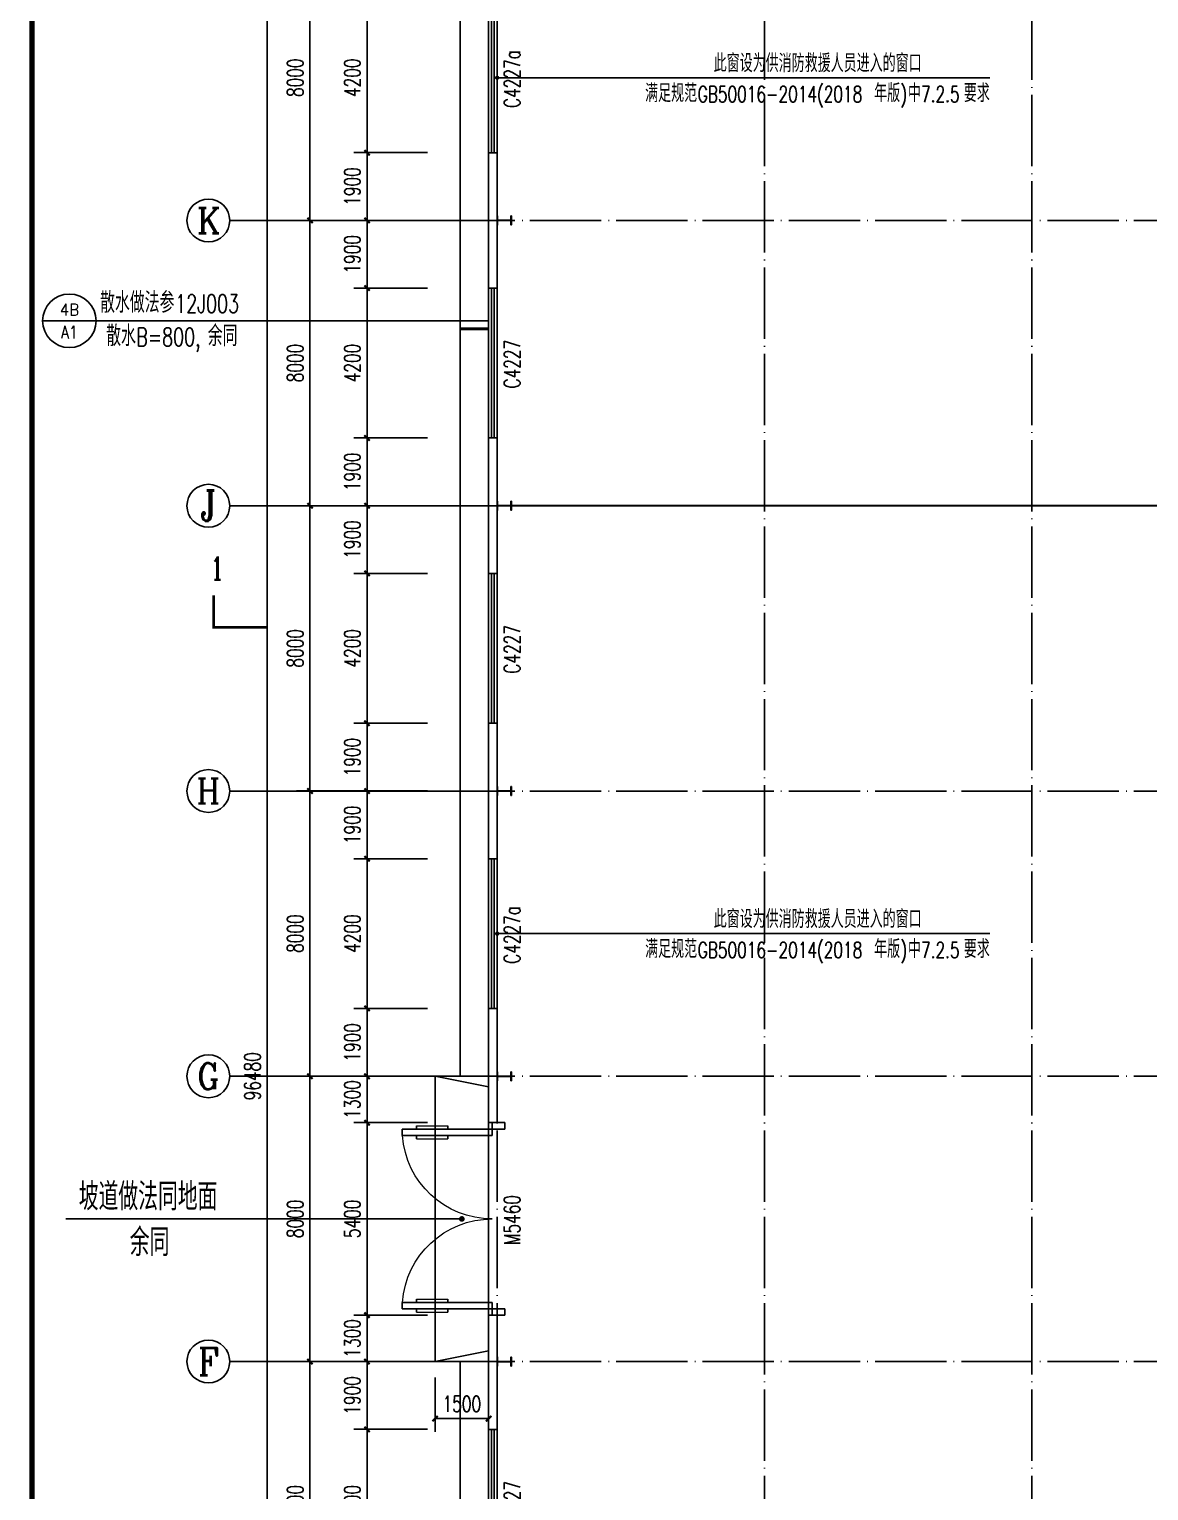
# Model space of a CAD drawing. Extents: x 14586673 to 15379323, y -344170 to -118775.
# Drawn here: x 14678498 to 14709900, y -267843 to -226859 of the extents above; entities that cross this region are included whole.
import ezdxf
from ezdxf.enums import TextEntityAlignment as Align

# ---------------------------------------------------------------- set-up
doc = ezdxf.new("R2010")
doc.units = 0
doc.header["$LTSCALE"] = 1000
doc.header["$MEASUREMENT"] = 0
doc.linetypes.add('DASH', pattern=[0.35, 0.25, -0.1])
doc.linetypes.add('DOTE', pattern=[2.42, 2, -0.2, 0.02, -0.2])
for name, color, linetype in [('AXIS', 3, 'Continuous'), ('AXIS_TEXT', 7, 'Continuous'), ('COLUMN', 2, 'Continuous'), ('DIM_IDEN', 3, 'Continuous'), ('DIM_LEAD', 3, 'Continuous'), ('DIM_SYMB', 3, 'Continuous'), ('DOTE', 1, 'DOTE'), ('PUB_DIM', 3, 'Continuous'), ('PUB_TEXT', 7, 'Continuous'), ('TK', 4, 'Continuous'), ('WALL-PARAPET', 6, 'Continuous'), ('WINDOW', 4, 'Continuous'), ('WINDOW_TEXT', 7, 'Continuous')]:
    doc.layers.add(name, color=color, linetype=linetype)
doc.styles.add('_TCH_AXIS', font='COMPLEX', dxfattribs={"bigfont": 'GBCBIG'})
doc.styles.add('_TCH_DIM', font='SIMPLEX', dxfattribs={"bigfont": 'GBCBIG'})
doc.styles.add('_TCH_DIM_T3', font='SIMPLEX', dxfattribs={"width": 0.705882, "bigfont": 'GBCBIG'})
doc.styles.add('_TCH_LABEL', font='COMPLEX', dxfattribs={"bigfont": 'GBCBIG'})
doc.styles.add('_TCH_WINDOW', font='SIMPLEX', dxfattribs={"height": 3.5, "bigfont": 'GBCBIG'})
doc.styles.add('COMPLEX', font='COMPLEX')
doc.dimstyles.new('_TCH_ARCH&&150', dxfattribs={"dimtxt": 446.25, "dimasz": 150, "dimexe": 375, "dimexo": 450, "dimgap": 189.375, "dimtad": 1, "dimdec": 0, "dimzin": 0, "dimdsep": 46, "dimtxsty": '_TCH_DIM_T3', "dimblk": 'ARCHTICK', "dimcen": 0.09, "dimclrt": 7, "dimazin": 2, "dimtfac": 1, "dimtdec": 0, "dimtix": 1, "dimtmove": 2, "dimatfit": 3, "dimfxl": 0, "dimtolj": 1, "dimtzin": 0, "dimarcsym": 0})

# ---------------------------------------------------------------- blocks, each defined once
blk = doc.blocks.new('A$C797E1D2B')
at = {"layer": 'COLUMN'}
h = blk.add_hatch(color=256, dxfattribs=at)
h.paths.add_polyline_path([(125, 400), (250, 400), (250, 388), (130, 388), (130, 200), (125, 200)])
h.paths.add_polyline_path([(0, 400), (125, 400), (125, 200), (120, 200), (120, 388), (0, 388)])
h.paths.add_polyline_path([(0, 12), (120, 12), (120, 200), (125, 200), (125, 0), (0, 0)])
h.paths.add_polyline_path([(125, 200), (130, 200), (130, 12), (250, 12), (250, 0), (125, 0)])
blk.add_lwpolyline([(250, 0), (250, 12), (130, 12), (130, 388), (250, 388), (250, 400), (0, 400), (0, 388), (120, 388), (120, 12), (0, 12), (0, 0)], close=True, dxfattribs=at)
blk = doc.blocks.new('GeYuanFrame_34052851', base_point=(20.09, 4.53))
at = {"layer": 'TK', "const_width": 1}
blk.add_lwpolyline([(45.09, 588.53), (1061.09, 588.53), (1061.09, 14.53), (45.09, 14.53)], close=True, dxfattribs=at)
blk = doc.blocks.new('_AXISO')
blk.add_circle((0, 0), 0.5)
at = {"layer": 'AXIS_TEXT', "style": 'COMPLEX', "width": 1.041667}
blk.add_attdef('A', text='', height=0.56, dxfattribs=at).set_placement((-0.25, -0.28), (0.25, -0.28), align=Align.FIT)
blk = doc.blocks.new('_ArchTick')
at = {"color": 0, "linetype": 'ByBlock', "const_width": 0.4}
blk.add_lwpolyline([(-0.5, -0.5), (0.5, 0.5)], dxfattribs=at)
blk = doc.blocks.new('*D45')
at = {"layer": 'AXIS', "color": 0, "lineweight": -2}
for p, q in [((14689673, -207980), (14684798, -207980)), ((14685173, -304460), (14685173, -207980)), ((14689673, -304460), (14684798, -304460))]:
    blk.add_line(p, q, dxfattribs=at)
at = {"layer": 'Defpoints', "color": 0}
for p in [(14685173, -207980), (14690123, -207980), (14690123, -304460)]:
    blk.add_point(p, dxfattribs=at)
at = {"layer": 'AXIS', "color": 0, "lineweight": -2, "xscale": 150, "yscale": 150, "zscale": 150}
for p, rotation in [((14685173, -207980), 90), ((14685173, -304460), 270)]:
    blk.add_blockref('_ArchTick', p, dxfattribs=dict(at, rotation=rotation))
at = {"layer": 'AXIS', "color": 7, "insert": (14684760, -256220), "char_height": 446.2, "attachment_point": 5, "rotation": 90, "style": '_TCH_DIM_T3'}
blk.add_mtext('\\A1;96480', dxfattribs=at)
blk = doc.blocks.new('*D51')
at = {"layer": 'AXIS', "color": 0, "lineweight": -2}
for p, q in [((14689673, -264220), (14685998, -264220)), ((14686373, -272220), (14686373, -264220)), ((14689673, -272220), (14685998, -272220))]:
    blk.add_line(p, q, dxfattribs=at)
at = {"layer": 'Defpoints', "color": 0}
for p in [(14686373, -264220), (14690123, -264220), (14690123, -272220)]:
    blk.add_point(p, dxfattribs=at)
at = {"layer": 'AXIS', "color": 0, "lineweight": -2, "xscale": 150, "yscale": 150, "zscale": 150}
for p, rotation in [((14686373, -264220), 90), ((14686373, -272220), 270)]:
    blk.add_blockref('_ArchTick', p, dxfattribs=dict(at, rotation=rotation))
at = {"layer": 'AXIS', "color": 7, "insert": (14685960, -268220), "char_height": 446.2, "attachment_point": 5, "rotation": 90, "style": '_TCH_DIM_T3'}
blk.add_mtext('\\A1;8000', dxfattribs=at)
blk = doc.blocks.new('*D52')
at = {"layer": 'AXIS', "color": 0, "lineweight": -2}
for p, q in [((14689673, -256220), (14685998, -256220)), ((14686373, -264220), (14686373, -256220)), ((14689673, -264220), (14685998, -264220))]:
    blk.add_line(p, q, dxfattribs=at)
at = {"layer": 'Defpoints', "color": 0}
for p in [(14686373, -256220), (14690123, -256220), (14690123, -264220)]:
    blk.add_point(p, dxfattribs=at)
at = {"layer": 'AXIS', "color": 0, "lineweight": -2, "xscale": 150, "yscale": 150, "zscale": 150}
for p, rotation in [((14686373, -256220), 90), ((14686373, -264220), 270)]:
    blk.add_blockref('_ArchTick', p, dxfattribs=dict(at, rotation=rotation))
at = {"layer": 'AXIS', "color": 7, "insert": (14685960, -260220), "char_height": 446.2, "attachment_point": 5, "rotation": 90, "style": '_TCH_DIM_T3'}
blk.add_mtext('\\A1;8000', dxfattribs=at)
blk = doc.blocks.new('*D53')
at = {"layer": 'AXIS', "color": 0, "lineweight": -2}
for p, q in [((14689673, -248220), (14685998, -248220)), ((14686373, -256220), (14686373, -248220)), ((14689673, -256220), (14685998, -256220))]:
    blk.add_line(p, q, dxfattribs=at)
at = {"layer": 'Defpoints', "color": 0}
for p in [(14686373, -248220), (14690123, -248220), (14690123, -256220)]:
    blk.add_point(p, dxfattribs=at)
at = {"layer": 'AXIS', "color": 0, "lineweight": -2, "xscale": 150, "yscale": 150, "zscale": 150}
for p, rotation in [((14686373, -248220), 90), ((14686373, -256220), 270)]:
    blk.add_blockref('_ArchTick', p, dxfattribs=dict(at, rotation=rotation))
at = {"layer": 'AXIS', "color": 7, "insert": (14685960, -252220), "char_height": 446.2, "attachment_point": 5, "rotation": 90, "style": '_TCH_DIM_T3'}
blk.add_mtext('\\A1;8000', dxfattribs=at)
blk = doc.blocks.new('*D54')
at = {"layer": 'AXIS', "color": 0, "lineweight": -2}
for p, q in [((14689673, -240220), (14685998, -240220)), ((14686373, -248220), (14686373, -240220)), ((14689673, -248220), (14685998, -248220))]:
    blk.add_line(p, q, dxfattribs=at)
at = {"layer": 'Defpoints', "color": 0}
for p in [(14686373, -240220), (14690123, -240220), (14690123, -248220)]:
    blk.add_point(p, dxfattribs=at)
at = {"layer": 'AXIS', "color": 0, "lineweight": -2, "xscale": 150, "yscale": 150, "zscale": 150}
for p, rotation in [((14686373, -240220), 90), ((14686373, -248220), 270)]:
    blk.add_blockref('_ArchTick', p, dxfattribs=dict(at, rotation=rotation))
at = {"layer": 'AXIS', "color": 7, "insert": (14685960, -244220), "char_height": 446.2, "attachment_point": 5, "rotation": 90, "style": '_TCH_DIM_T3'}
blk.add_mtext('\\A1;8000', dxfattribs=at)
blk = doc.blocks.new('*D55')
at = {"layer": 'AXIS', "color": 0, "lineweight": -2}
for p, q in [((14689673, -232220), (14685998, -232220)), ((14686373, -240220), (14686373, -232220)), ((14689673, -240220), (14685998, -240220))]:
    blk.add_line(p, q, dxfattribs=at)
at = {"layer": 'Defpoints', "color": 0}
for p in [(14686373, -232220), (14690123, -232220), (14690123, -240220)]:
    blk.add_point(p, dxfattribs=at)
at = {"layer": 'AXIS', "color": 0, "lineweight": -2, "xscale": 150, "yscale": 150, "zscale": 150}
for p, rotation in [((14686373, -232220), 90), ((14686373, -240220), 270)]:
    blk.add_blockref('_ArchTick', p, dxfattribs=dict(at, rotation=rotation))
at = {"layer": 'AXIS', "color": 7, "insert": (14685960, -236220), "char_height": 446.2, "attachment_point": 5, "rotation": 90, "style": '_TCH_DIM_T3'}
blk.add_mtext('\\A1;8000', dxfattribs=at)
blk = doc.blocks.new('*D56')
at = {"layer": 'AXIS', "color": 0, "lineweight": -2}
for p, q in [((14689673, -224220), (14685998, -224220)), ((14686373, -232220), (14686373, -224220)), ((14689673, -232220), (14685998, -232220))]:
    blk.add_line(p, q, dxfattribs=at)
at = {"layer": 'Defpoints', "color": 0}
for p in [(14686373, -224220), (14690123, -224220), (14690123, -232220)]:
    blk.add_point(p, dxfattribs=at)
at = {"layer": 'AXIS', "color": 0, "lineweight": -2, "xscale": 150, "yscale": 150, "zscale": 150}
for p, rotation in [((14686373, -224220), 90), ((14686373, -232220), 270)]:
    blk.add_blockref('_ArchTick', p, dxfattribs=dict(at, rotation=rotation))
at = {"layer": 'AXIS', "color": 7, "insert": (14685960, -228220), "char_height": 446.2, "attachment_point": 5, "rotation": 90, "style": '_TCH_DIM_T3'}
blk.add_mtext('\\A1;8000', dxfattribs=at)
blk = doc.blocks.new('$DorLib2D$00000011')
for p, q in [((-0.4667, 0.4709), (-0.4667, -0.0625)), ((-0.4667, 0.4709), (-0.4333, 0.4709)), ((-0.4333, 0.4709), (-0.4333, 0.0042)), ((0.4333, 0.4709), (0.4333, 0.0042)), ((0.4667, 0.4709), (0.4333, 0.4709)), ((0.4667, 0.4709), (0.4667, -0.0625)), ((-0.4833, 0.3962), (-0.4667, 0.3962)), ((-0.4167, 0.3962), (-0.4333, 0.3962)), ((0.4167, 0.3962), (0.4333, 0.3962)), ((0.4833, 0.3962), (0.4667, 0.3962)), ((-0.4833, 0.2346), (-0.4667, 0.2346)), ((-0.4167, 0.2346), (-0.4333, 0.2346)), ((0.4167, 0.2346), (0.4333, 0.2346)), ((0.4833, 0.2346), (0.4667, 0.2346)), ((-0.5, 0.0042), (-0.4333, 0.0042)), ((-0.5, 0.0042), (-0.5, -0.0625)), ((0.5, 0.0042), (0.4333, 0.0042)), ((0.5, 0.0042), (0.5, -0.0625)), ((-0.5, -0.0625), (-0.4667, -0.0625)), ((0.5, -0.0625), (0.4667, -0.0625))]:
    blk.add_line(p, q)
at = {"lineweight": 13}
for p, q in [((-0.4833, 0.3962), (-0.4833, 0.2346)), ((-0.4167, 0.3962), (-0.4167, 0.2346)), ((0.4167, 0.3962), (0.4167, 0.2346)), ((0.4833, 0.3962), (0.4833, 0.2346))]:
    blk.add_line(p, q, dxfattribs=at)
for centre, start, end in [((-0.4667, 0.0042), 0, 85.90396), ((0.4667, 0.0042), 94.09604, 180)]:
    blk.add_arc(centre, 0.4667, start, end, dxfattribs=at)
blk = doc.blocks.new('$TCHSYS$WIN2D')
for p, q in [((-0.5, 0.5), (0.5, 0.5)), ((-0.5, 0.5), (-0.5, -0.5)), ((0.5, 0.5), (0.5, -0.5)), ((0.5, 0.1667), (-0.5, 0.1667)), ((0.5, -0.1667), (-0.5, -0.1667)), ((-0.5, -0.5), (0.5, -0.5))]:
    blk.add_line(p, q)
blk = doc.blocks.new('*D126')
at = {"layer": 'Defpoints', "color": 0}
for p in [(14689883, -264220), (14691383, -264220), (14691383, -265820)]:
    blk.add_point(p, dxfattribs=at)
at = {"layer": 'PUB_DIM', "color": 0, "lineweight": -2}
for p, q in [((14689883, -264670), (14689883, -266195)), ((14691383, -264670), (14691383, -266195)), ((14689883, -265820), (14691383, -265820))]:
    blk.add_line(p, q, dxfattribs=at)
at = {"layer": 'PUB_DIM', "color": 0, "lineweight": -2, "xscale": 150, "yscale": 150, "zscale": 150, "rotation": 180}
blk.add_blockref('_ArchTick', (14689883, -265820), dxfattribs=at)
at = {"layer": 'PUB_DIM', "color": 0, "lineweight": -2, "xscale": 150, "yscale": 150, "zscale": 150}
blk.add_blockref('_ArchTick', (14691383, -265820), dxfattribs=at)
at = {"layer": 'PUB_DIM', "color": 7, "insert": (14690633, -265408), "char_height": 446.2, "attachment_point": 5, "style": '_TCH_DIM_T3'}
blk.add_mtext('\\A1;1500', dxfattribs=at)
blk = doc.blocks.new('*D294')
at = {"layer": 'Defpoints', "color": 0}
for p in [(14687973, -266120), (14690123, -266120), (14690123, -270320)]:
    blk.add_point(p, dxfattribs=at)
at = {"layer": 'PUB_DIM', "color": 0, "lineweight": -2}
for p, q in [((14689673, -266120), (14687598, -266120)), ((14687973, -270320), (14687973, -266120)), ((14689673, -270320), (14687598, -270320))]:
    blk.add_line(p, q, dxfattribs=at)
at = {"layer": 'PUB_DIM', "color": 0, "lineweight": -2, "xscale": 150, "yscale": 150, "zscale": 150}
for p, rotation in [((14687973, -266120), 90), ((14687973, -270320), 270)]:
    blk.add_blockref('_ArchTick', p, dxfattribs=dict(at, rotation=rotation))
at = {"layer": 'PUB_DIM', "color": 7, "insert": (14687560, -268220), "char_height": 446.2, "attachment_point": 5, "rotation": 90, "style": '_TCH_DIM_T3'}
blk.add_mtext('\\A1;4200', dxfattribs=at)
blk = doc.blocks.new('*D295')
at = {"layer": 'Defpoints', "color": 0}
for p in [(14687973, -264220), (14690123, -264220), (14690123, -266120)]:
    blk.add_point(p, dxfattribs=at)
at = {"layer": 'PUB_DIM', "color": 0, "lineweight": -2}
for p, q in [((14689673, -264220), (14687598, -264220)), ((14687973, -266120), (14687973, -264220)), ((14689673, -266120), (14687598, -266120))]:
    blk.add_line(p, q, dxfattribs=at)
at = {"layer": 'PUB_DIM', "color": 0, "lineweight": -2, "xscale": 150, "yscale": 150, "zscale": 150}
for p, rotation in [((14687973, -264220), 90), ((14687973, -266120), 270)]:
    blk.add_blockref('_ArchTick', p, dxfattribs=dict(at, rotation=rotation))
at = {"layer": 'PUB_DIM', "color": 7, "insert": (14687560, -265170), "char_height": 446.2, "attachment_point": 5, "rotation": 90, "style": '_TCH_DIM_T3'}
blk.add_mtext('\\A1;1900', dxfattribs=at)
blk = doc.blocks.new('*D296')
at = {"layer": 'Defpoints', "color": 0}
for p in [(14687973, -262920), (14690123, -262920), (14690123, -264220)]:
    blk.add_point(p, dxfattribs=at)
at = {"layer": 'PUB_DIM', "color": 0, "lineweight": -2}
for p, q in [((14689673, -262920), (14687598, -262920)), ((14687973, -262920), (14687973, -262770)), ((14687973, -264220), (14687973, -262920)), ((14689673, -264220), (14687598, -264220)), ((14687973, -264220), (14687973, -264370))]:
    blk.add_line(p, q, dxfattribs=at)
at = {"layer": 'PUB_DIM', "color": 0, "lineweight": -2, "xscale": 150, "yscale": 150, "zscale": 150}
for p, rotation in [((14687973, -262920), 270), ((14687973, -264220), 90)]:
    blk.add_blockref('_ArchTick', p, dxfattribs=dict(at, rotation=rotation))
at = {"layer": 'PUB_DIM', "color": 7, "insert": (14687560, -263570), "char_height": 446.2, "attachment_point": 5, "rotation": 90, "style": '_TCH_DIM_T3'}
blk.add_mtext('\\A1;1300', dxfattribs=at)
blk = doc.blocks.new('*D297')
at = {"layer": 'Defpoints', "color": 0}
for p in [(14687973, -257520), (14690123, -257520), (14690123, -262920)]:
    blk.add_point(p, dxfattribs=at)
at = {"layer": 'PUB_DIM', "color": 0, "lineweight": -2}
for p, q in [((14689673, -257520), (14687598, -257520)), ((14687973, -262920), (14687973, -257520)), ((14689673, -262920), (14687598, -262920))]:
    blk.add_line(p, q, dxfattribs=at)
at = {"layer": 'PUB_DIM', "color": 0, "lineweight": -2, "xscale": 150, "yscale": 150, "zscale": 150}
for p, rotation in [((14687973, -257520), 90), ((14687973, -262920), 270)]:
    blk.add_blockref('_ArchTick', p, dxfattribs=dict(at, rotation=rotation))
at = {"layer": 'PUB_DIM', "color": 7, "insert": (14687560, -260220), "char_height": 446.2, "attachment_point": 5, "rotation": 90, "style": '_TCH_DIM_T3'}
blk.add_mtext('\\A1;5400', dxfattribs=at)
blk = doc.blocks.new('*D298')
at = {"layer": 'Defpoints', "color": 0}
for p in [(14687973, -256220), (14690123, -256220), (14690123, -257520)]:
    blk.add_point(p, dxfattribs=at)
at = {"layer": 'PUB_DIM', "color": 0, "lineweight": -2}
for p, q in [((14687973, -256220), (14687973, -256070)), ((14689673, -256220), (14687598, -256220)), ((14687973, -257520), (14687973, -256220)), ((14689673, -257520), (14687598, -257520)), ((14687973, -257520), (14687973, -257670))]:
    blk.add_line(p, q, dxfattribs=at)
at = {"layer": 'PUB_DIM', "color": 0, "lineweight": -2, "xscale": 150, "yscale": 150, "zscale": 150}
for p, rotation in [((14687973, -256220), 270), ((14687973, -257520), 90)]:
    blk.add_blockref('_ArchTick', p, dxfattribs=dict(at, rotation=rotation))
at = {"layer": 'PUB_DIM', "color": 7, "insert": (14687560, -256870), "char_height": 446.2, "attachment_point": 5, "rotation": 90, "style": '_TCH_DIM_T3'}
blk.add_mtext('\\A1;1300', dxfattribs=at)
blk = doc.blocks.new('*D299')
at = {"layer": 'Defpoints', "color": 0}
for p in [(14687973, -254320), (14690123, -254320), (14690123, -256220)]:
    blk.add_point(p, dxfattribs=at)
at = {"layer": 'PUB_DIM', "color": 0, "lineweight": -2}
for p, q in [((14689673, -254320), (14687598, -254320)), ((14687973, -256220), (14687973, -254320)), ((14689673, -256220), (14687598, -256220))]:
    blk.add_line(p, q, dxfattribs=at)
at = {"layer": 'PUB_DIM', "color": 0, "lineweight": -2, "xscale": 150, "yscale": 150, "zscale": 150}
for p, rotation in [((14687973, -254320), 90), ((14687973, -256220), 270)]:
    blk.add_blockref('_ArchTick', p, dxfattribs=dict(at, rotation=rotation))
at = {"layer": 'PUB_DIM', "color": 7, "insert": (14687560, -255270), "char_height": 446.2, "attachment_point": 5, "rotation": 90, "style": '_TCH_DIM_T3'}
blk.add_mtext('\\A1;1900', dxfattribs=at)
blk = doc.blocks.new('*D300')
at = {"layer": 'Defpoints', "color": 0}
for p in [(14687973, -250120), (14690123, -250120), (14690123, -254320)]:
    blk.add_point(p, dxfattribs=at)
at = {"layer": 'PUB_DIM', "color": 0, "lineweight": -2}
for p, q in [((14689673, -250120), (14687598, -250120)), ((14687973, -254320), (14687973, -250120)), ((14689673, -254320), (14687598, -254320))]:
    blk.add_line(p, q, dxfattribs=at)
at = {"layer": 'PUB_DIM', "color": 0, "lineweight": -2, "xscale": 150, "yscale": 150, "zscale": 150}
for p, rotation in [((14687973, -250120), 90), ((14687973, -254320), 270)]:
    blk.add_blockref('_ArchTick', p, dxfattribs=dict(at, rotation=rotation))
at = {"layer": 'PUB_DIM', "color": 7, "insert": (14687560, -252220), "char_height": 446.2, "attachment_point": 5, "rotation": 90, "style": '_TCH_DIM_T3'}
blk.add_mtext('\\A1;4200', dxfattribs=at)
blk = doc.blocks.new('*D301')
at = {"layer": 'Defpoints', "color": 0}
for p in [(14687973, -248220), (14690123, -248220), (14690123, -250120)]:
    blk.add_point(p, dxfattribs=at)
at = {"layer": 'PUB_DIM', "color": 0, "lineweight": -2}
for p, q in [((14689673, -248220), (14687598, -248220)), ((14687973, -250120), (14687973, -248220)), ((14689673, -250120), (14687598, -250120))]:
    blk.add_line(p, q, dxfattribs=at)
at = {"layer": 'PUB_DIM', "color": 0, "lineweight": -2, "xscale": 150, "yscale": 150, "zscale": 150}
for p, rotation in [((14687973, -248220), 90), ((14687973, -250120), 270)]:
    blk.add_blockref('_ArchTick', p, dxfattribs=dict(at, rotation=rotation))
at = {"layer": 'PUB_DIM', "color": 7, "insert": (14687560, -249170), "char_height": 446.2, "attachment_point": 5, "rotation": 90, "style": '_TCH_DIM_T3'}
blk.add_mtext('\\A1;1900', dxfattribs=at)
blk = doc.blocks.new('*D302')
at = {"layer": 'Defpoints', "color": 0}
for p in [(14687973, -246320), (14690123, -246320), (14690123, -248220)]:
    blk.add_point(p, dxfattribs=at)
at = {"layer": 'PUB_DIM', "color": 0, "lineweight": -2}
for p, q in [((14689673, -246320), (14687598, -246320)), ((14687973, -248220), (14687973, -246320)), ((14689673, -248220), (14687598, -248220))]:
    blk.add_line(p, q, dxfattribs=at)
at = {"layer": 'PUB_DIM', "color": 0, "lineweight": -2, "xscale": 150, "yscale": 150, "zscale": 150}
for p, rotation in [((14687973, -246320), 90), ((14687973, -248220), 270)]:
    blk.add_blockref('_ArchTick', p, dxfattribs=dict(at, rotation=rotation))
at = {"layer": 'PUB_DIM', "color": 7, "insert": (14687560, -247270), "char_height": 446.2, "attachment_point": 5, "rotation": 90, "style": '_TCH_DIM_T3'}
blk.add_mtext('\\A1;1900', dxfattribs=at)
blk = doc.blocks.new('*D303')
at = {"layer": 'Defpoints', "color": 0}
for p in [(14687973, -242120), (14690123, -242120), (14690123, -246320)]:
    blk.add_point(p, dxfattribs=at)
at = {"layer": 'PUB_DIM', "color": 0, "lineweight": -2}
for p, q in [((14689673, -242120), (14687598, -242120)), ((14687973, -246320), (14687973, -242120)), ((14689673, -246320), (14687598, -246320))]:
    blk.add_line(p, q, dxfattribs=at)
at = {"layer": 'PUB_DIM', "color": 0, "lineweight": -2, "xscale": 150, "yscale": 150, "zscale": 150}
for p, rotation in [((14687973, -242120), 90), ((14687973, -246320), 270)]:
    blk.add_blockref('_ArchTick', p, dxfattribs=dict(at, rotation=rotation))
at = {"layer": 'PUB_DIM', "color": 7, "insert": (14687560, -244220), "char_height": 446.2, "attachment_point": 5, "rotation": 90, "style": '_TCH_DIM_T3'}
blk.add_mtext('\\A1;4200', dxfattribs=at)
blk = doc.blocks.new('*D304')
at = {"layer": 'Defpoints', "color": 0}
for p in [(14687973, -240220), (14690123, -240220), (14690123, -242120)]:
    blk.add_point(p, dxfattribs=at)
at = {"layer": 'PUB_DIM', "color": 0, "lineweight": -2}
for p, q in [((14689673, -240220), (14687598, -240220)), ((14687973, -242120), (14687973, -240220)), ((14689673, -242120), (14687598, -242120))]:
    blk.add_line(p, q, dxfattribs=at)
at = {"layer": 'PUB_DIM', "color": 0, "lineweight": -2, "xscale": 150, "yscale": 150, "zscale": 150}
for p, rotation in [((14687973, -240220), 90), ((14687973, -242120), 270)]:
    blk.add_blockref('_ArchTick', p, dxfattribs=dict(at, rotation=rotation))
at = {"layer": 'PUB_DIM', "color": 7, "insert": (14687560, -241170), "char_height": 446.2, "attachment_point": 5, "rotation": 90, "style": '_TCH_DIM_T3'}
blk.add_mtext('\\A1;1900', dxfattribs=at)
blk = doc.blocks.new('*D305')
at = {"layer": 'Defpoints', "color": 0}
for p in [(14687973, -238320), (14690123, -238320), (14690123, -240220)]:
    blk.add_point(p, dxfattribs=at)
at = {"layer": 'PUB_DIM', "color": 0, "lineweight": -2}
for p, q in [((14689673, -238320), (14687598, -238320)), ((14687973, -240220), (14687973, -238320)), ((14689673, -240220), (14687598, -240220))]:
    blk.add_line(p, q, dxfattribs=at)
at = {"layer": 'PUB_DIM', "color": 0, "lineweight": -2, "xscale": 150, "yscale": 150, "zscale": 150}
for p, rotation in [((14687973, -238320), 90), ((14687973, -240220), 270)]:
    blk.add_blockref('_ArchTick', p, dxfattribs=dict(at, rotation=rotation))
at = {"layer": 'PUB_DIM', "color": 7, "insert": (14687560, -239270), "char_height": 446.2, "attachment_point": 5, "rotation": 90, "style": '_TCH_DIM_T3'}
blk.add_mtext('\\A1;1900', dxfattribs=at)
blk = doc.blocks.new('*D306')
at = {"layer": 'Defpoints', "color": 0}
for p in [(14687973, -234120), (14690123, -234120), (14690123, -238320)]:
    blk.add_point(p, dxfattribs=at)
at = {"layer": 'PUB_DIM', "color": 0, "lineweight": -2}
for p, q in [((14689673, -234120), (14687598, -234120)), ((14687973, -238320), (14687973, -234120)), ((14689673, -238320), (14687598, -238320))]:
    blk.add_line(p, q, dxfattribs=at)
at = {"layer": 'PUB_DIM', "color": 0, "lineweight": -2, "xscale": 150, "yscale": 150, "zscale": 150}
for p, rotation in [((14687973, -234120), 90), ((14687973, -238320), 270)]:
    blk.add_blockref('_ArchTick', p, dxfattribs=dict(at, rotation=rotation))
at = {"layer": 'PUB_DIM', "color": 7, "insert": (14687560, -236220), "char_height": 446.2, "attachment_point": 5, "rotation": 90, "style": '_TCH_DIM_T3'}
blk.add_mtext('\\A1;4200', dxfattribs=at)
blk = doc.blocks.new('*D307')
at = {"layer": 'Defpoints', "color": 0}
for p in [(14687973, -232220), (14690123, -232220), (14690123, -234120)]:
    blk.add_point(p, dxfattribs=at)
at = {"layer": 'PUB_DIM', "color": 0, "lineweight": -2}
for p, q in [((14689673, -232220), (14687598, -232220)), ((14687973, -234120), (14687973, -232220)), ((14689673, -234120), (14687598, -234120))]:
    blk.add_line(p, q, dxfattribs=at)
at = {"layer": 'PUB_DIM', "color": 0, "lineweight": -2, "xscale": 150, "yscale": 150, "zscale": 150}
for p, rotation in [((14687973, -232220), 90), ((14687973, -234120), 270)]:
    blk.add_blockref('_ArchTick', p, dxfattribs=dict(at, rotation=rotation))
at = {"layer": 'PUB_DIM', "color": 7, "insert": (14687560, -233170), "char_height": 446.2, "attachment_point": 5, "rotation": 90, "style": '_TCH_DIM_T3'}
blk.add_mtext('\\A1;1900', dxfattribs=at)
blk = doc.blocks.new('*D308')
at = {"layer": 'Defpoints', "color": 0}
for p in [(14687973, -230320), (14690123, -230320), (14690123, -232220)]:
    blk.add_point(p, dxfattribs=at)
at = {"layer": 'PUB_DIM', "color": 0, "lineweight": -2}
for p, q in [((14689673, -230320), (14687598, -230320)), ((14687973, -232220), (14687973, -230320)), ((14689673, -232220), (14687598, -232220))]:
    blk.add_line(p, q, dxfattribs=at)
at = {"layer": 'PUB_DIM', "color": 0, "lineweight": -2, "xscale": 150, "yscale": 150, "zscale": 150}
for p, rotation in [((14687973, -230320), 90), ((14687973, -232220), 270)]:
    blk.add_blockref('_ArchTick', p, dxfattribs=dict(at, rotation=rotation))
at = {"layer": 'PUB_DIM', "color": 7, "insert": (14687560, -231270), "char_height": 446.2, "attachment_point": 5, "rotation": 90, "style": '_TCH_DIM_T3'}
blk.add_mtext('\\A1;1900', dxfattribs=at)
blk = doc.blocks.new('*D309')
at = {"layer": 'Defpoints', "color": 0}
for p in [(14687973, -226120), (14690123, -226120), (14690123, -230320)]:
    blk.add_point(p, dxfattribs=at)
at = {"layer": 'PUB_DIM', "color": 0, "lineweight": -2}
for p, q in [((14689673, -226120), (14687598, -226120)), ((14687973, -230320), (14687973, -226120)), ((14689673, -230320), (14687598, -230320))]:
    blk.add_line(p, q, dxfattribs=at)
at = {"layer": 'PUB_DIM', "color": 0, "lineweight": -2, "xscale": 150, "yscale": 150, "zscale": 150}
for p, rotation in [((14687973, -226120), 90), ((14687973, -230320), 270)]:
    blk.add_blockref('_ArchTick', p, dxfattribs=dict(at, rotation=rotation))
at = {"layer": 'PUB_DIM', "color": 7, "insert": (14687560, -228220), "char_height": 446.2, "attachment_point": 5, "rotation": 90, "style": '_TCH_DIM_T3'}
blk.add_mtext('\\A1;4200', dxfattribs=at)

msp = doc.modelspace()

# ---------------------------------------------------------------- linework, layer by layer
at = {"ltscale": 0.5}
for p, q in [((14689882.6, -256220.3), (14691382.6, -256520.3)), ((14691382.6, -263920.3), (14689882.6, -264220.3))]:
    msp.add_line(p, q, dxfattribs=at)
for points in [[(14690582.6, -256220.3), (14690582.6, -224220.3)], [(14691382.6, -264220.3), (14689882.6, -264220.3), (14689882.6, -256220.3), (14691382.6, -256220.3)], [(14690582.6, -288220.3), (14690582.6, -264220.3)]]:
    msp.add_lwpolyline(points, dxfattribs=at)
at = {"linetype": 'DASH', "ltscale": 5, "const_width": 50}
msp.add_lwpolyline([(14691622.6, -240220.3), (14751622.6, -240220.3)], dxfattribs=at)
at = {"layer": 'AXIS'}
for p, q in [((14690122.6, -232220.3), (14684122.6, -232220.3)), ((14690122.6, -240220.3), (14684122.6, -240220.3)), ((14690122.6, -248220.3), (14684122.6, -248220.3)), ((14690122.6, -256220.3), (14684122.6, -256220.3)), ((14690122.6, -264220.3), (14684122.6, -264220.3))]:
    msp.add_line(p, q, dxfattribs=at)
at = {"layer": 'DIM_IDEN'}
for p, q in [((14680373.8, -235035.2), (14678873.8, -235035.2)), ((14684522.6, -235035.2), (14680373.8, -235035.2)), ((14691382.6, -235035.2), (14684522.6, -235035.2))]:
    msp.add_line(p, q, dxfattribs=at)
at = {"layer": 'DIM_IDEN', "const_width": 75}
msp.add_lwpolyline([(14691382.6, -235260.2), (14690582.6, -235260.2)], dxfattribs=at)
at = {"layer": 'DIM_IDEN'}
msp.add_circle((14679623.8, -235035.2), 750, dxfattribs=at)
at = {"layer": 'DIM_LEAD'}
for p, q in [((14691622.6, -228220.3), (14695722.6, -228220.3)), ((14695722.6, -228220.3), (14705443.9, -228220.3)), ((14691622.6, -252220.3), (14695722.6, -252220.3)), ((14695722.6, -252220.3), (14705443.9, -252220.3)), ((14690632.6, -260220.3), (14679522.6, -260220.3)), ((14679522.6, -260220.3), (14684089.4, -260220.3))]:
    msp.add_line(p, q, dxfattribs=at)
for points, const_width in [([(14691592.6, -228220.3, 1), (14691652.6, -228220.3, 1)], 60), ([(14691592.6, -252220.3, 1), (14691652.6, -252220.3, 1)], 60), ([(14690672.6, -260220.3, 1), (14690592.6, -260220.3, 1)], 80)]:
    msp.add_lwpolyline(points, format="xyb", close=True, dxfattribs=dict(at, const_width=const_width))
at = {"layer": 'DIM_SYMB', "const_width": 75}
msp.add_lwpolyline([(14683672.6, -242729.5), (14683672.6, -243629.5), (14685172.6, -243629.5)], dxfattribs=at)
at = {"layer": 'DOTE'}
for p, q in [((14691622.6, -305720.3), (14691622.6, -206720.3)), ((14699122.6, -305720.3), (14699122.6, -206720.3)), ((14706622.6, -305720.3), (14706622.6, -206720.3)), ((14690122.6, -232220.3), (14753122.6, -232220.3)), ((14690122.6, -240220.3), (14753122.6, -240220.3)), ((14690122.6, -248220.3), (14753122.6, -248220.3)), ((14690122.6, -256220.3), (14753122.6, -256220.3)), ((14690122.6, -264220.3), (14753122.6, -264220.3))]:
    msp.add_line(p, q, dxfattribs=at)
at = {"layer": 'WALL-PARAPET'}
for p, q in [((14691382.6, -230320.3), (14691382.6, -234120.3)), ((14691622.6, -230320.3), (14691382.6, -230320.3)), ((14691622.6, -234120.3), (14691622.6, -230320.3)), ((14691382.6, -234120.3), (14691622.6, -234120.3)), ((14691382.6, -238320.3), (14691382.6, -242120.3)), ((14691622.6, -238320.3), (14691382.6, -238320.3)), ((14691622.6, -242120.3), (14691622.6, -238320.3)), ((14691382.6, -242120.3), (14691622.6, -242120.3)), ((14691382.6, -246320.3), (14691382.6, -250120.3)), ((14691622.6, -246320.3), (14691382.6, -246320.3)), ((14691622.6, -250120.3), (14691622.6, -246320.3)), ((14691382.6, -250120.3), (14691622.6, -250120.3)), ((14691382.6, -254320.3), (14691382.6, -257520.3)), ((14691622.6, -254320.3), (14691382.6, -254320.3)), ((14691622.6, -257520.3), (14691622.6, -254320.3)), ((14691382.6, -257520.3), (14691622.6, -257520.3)), ((14691382.6, -262920.3), (14691382.6, -266120.3)), ((14691622.6, -262920.3), (14691382.6, -262920.3)), ((14691622.6, -266120.3), (14691622.6, -262920.3)), ((14691382.6, -266120.3), (14691622.6, -266120.3))]:
    msp.add_line(p, q, dxfattribs=at)
at = {"layer": 'WINDOW'}
msp.add_line((14691382.6, -257520.3), (14691382.6, -262920.3), dxfattribs=at)

# ---------------------------------------------------------------- block references
at = {"xscale": 150, "yscale": 150, "zscale": 150, "rotation": 270}
msp.add_blockref('GeYuanFrame_34052851', (14677072.6, -181520.3), dxfattribs=at)
at = {"rotation": 270}
for p in [(14691622.6, -232095.3), (14691622.6, -240095.3), (14691622.6, -248095.3), (14691622.6, -256095.3), (14691622.6, -264095.3)]:
    msp.add_blockref('A$C797E1D2B', p, dxfattribs=at)
at = {"layer": 'AXIS'}
ref = msp.add_blockref('_AXISO', (14683522.6, -232220.3), dxfattribs=dict(at, xscale=1200, yscale=1200, zscale=1200))
ref.add_attrib('A', 'K', dxfattribs={"layer": 'AXIS_TEXT', "ltscale": 0.5, "height": 711.9, "style": '_TCH_AXIS'}).set_placement((14683200.5, -232576.3), (14683844.6, -232576.3), align=Align.FIT)
ref = msp.add_blockref('_AXISO', (14683522.6, -240220.3), dxfattribs=dict(at, xscale=1200, yscale=1200, zscale=1200))
ref.add_attrib('A', 'J', dxfattribs={"layer": 'AXIS_TEXT', "ltscale": 0.5, "height": 850.4, "style": '_TCH_AXIS'}).set_placement((14683299.9, -240645.5), (14683745.3, -240645.5), align=Align.FIT)
ref = msp.add_blockref('_AXISO', (14683522.6, -248220.3), dxfattribs=dict(at, xscale=1200, yscale=1200, zscale=1200))
ref.add_attrib('A', 'H', dxfattribs={"layer": 'AXIS_TEXT', "ltscale": 0.5, "height": 695.2, "style": '_TCH_AXIS'}).set_placement((14683191.5, -248567.9), (14683853.6, -248567.9), align=Align.FIT)
ref = msp.add_blockref('_AXISO', (14683522.6, -256220.3), dxfattribs=dict(at, xscale=1200, yscale=1200, zscale=1200))
ref.add_attrib('A', 'G', dxfattribs={"layer": 'AXIS_TEXT', "ltscale": 0.5, "height": 728.9, "style": '_TCH_AXIS'}).set_placement((14683210.2, -256584.8), (14683835, -256584.8), align=Align.FIT)
ref = msp.add_blockref('_AXISO', (14683522.6, -264220.3), dxfattribs=dict(at, xscale=1200, yscale=1200, zscale=1200))
ref.add_attrib('A', 'F', dxfattribs={"layer": 'AXIS_TEXT', "ltscale": 0.5, "height": 763.6, "style": '_TCH_AXIS'}).set_placement((14683231.7, -264602.2), (14683813.5, -264602.2), align=Align.FIT)
at = {"layer": 'WINDOW'}
ref = msp.add_blockref('$TCHSYS$WIN2D', (14691502.6, -228220.3), dxfattribs=dict(at, xscale=-4200, yscale=-240, zscale=-4200, rotation=270))
ref.add_attrib('A', 'C4227a', (14692265.5, -229067.8), dxfattribs={"layer": 'WINDOW_TEXT', "ltscale": 0.5, "height": 446.25, "rotation": 90, "style": '_TCH_WINDOW', "width": 0.705882})
ref = msp.add_blockref('$TCHSYS$WIN2D', (14691502.6, -236220.3), dxfattribs=dict(at, xscale=-4200, yscale=-240, zscale=-4200, rotation=270))
ref.add_attrib('A', 'C4227', (14692265.5, -236932.8), dxfattribs={"layer": 'WINDOW_TEXT', "ltscale": 0.5, "height": 446.25, "rotation": 90, "style": '_TCH_WINDOW', "width": 0.705882})
ref = msp.add_blockref('$TCHSYS$WIN2D', (14691502.6, -244220.3), dxfattribs=dict(at, xscale=-4200, yscale=-240, zscale=-4200, rotation=270))
ref.add_attrib('A', 'C4227', (14692265.5, -244932.8), dxfattribs={"layer": 'WINDOW_TEXT', "ltscale": 0.5, "height": 446.25, "rotation": 90, "style": '_TCH_WINDOW', "width": 0.705882})
ref = msp.add_blockref('$TCHSYS$WIN2D', (14691502.6, -252220.3), dxfattribs=dict(at, xscale=-4200, yscale=-240, zscale=-4200, rotation=270))
ref.add_attrib('A', 'C4227a', (14692265.5, -253067.8), dxfattribs={"layer": 'WINDOW_TEXT', "ltscale": 0.5, "height": 446.25, "rotation": 90, "style": '_TCH_WINDOW', "width": 0.705882})
ref = msp.add_blockref('$DorLib2D$00000011', (14691502.6, -260220.3), dxfattribs=dict(at, xscale=5400, yscale=-5400, zscale=5400, rotation=270))
ref.add_attrib('A', 'M5460', (14692265.5, -260955.3), dxfattribs={"layer": 'WINDOW_TEXT', "ltscale": 0.5, "height": 446.25, "rotation": 90, "style": '_TCH_WINDOW', "width": 0.705882})
ref = msp.add_blockref('$TCHSYS$WIN2D', (14691502.6, -268220.3), dxfattribs=dict(at, xscale=-4200, yscale=-240, zscale=-4200, rotation=270))
ref.add_attrib('A', 'C4227', (14692265.5, -268932.8), dxfattribs={"layer": 'WINDOW_TEXT', "ltscale": 0.5, "height": 446.25, "rotation": 90, "style": '_TCH_WINDOW', "width": 0.705882})

# ---------------------------------------------------------------- texts
at = {"layer": 'PUB_TEXT', "style": '_TCH_DIM'}
for s, height, p in [('此窗设为供消防救援人员进入的窗口', 506.383, (14697695.7, -228062.8)), ('满足规范', 506.38, (14695772.4, -228902.8)), ('年版', 506.38, (14702196.9, -228902.8)), ('中', 506.4, (14703144.1, -228902.8)), ('要求', 506.38, (14704712.7, -228902.8)), ('散水做法参', 578.72, (14680486.4, -234810.6)), ('散水', 578.72, (14680657, -235745)), ('余同', 578.72, (14683505.3, -235745)), ('此窗设为供消防救援人员进入的窗口', 506.383, (14697695.7, -252062.8)), ('满足规范', 506.38, (14695772.4, -252902.8)), ('年版', 506.38, (14702196.9, -252902.8)), ('中', 506.4, (14703144.1, -252902.8)), ('要求', 506.38, (14704712.7, -252902.8)), ('坡道做法同地面', 771.63, (14679886.8, -259980.3)), ('余同', 771.63, (14681316.6, -261260.3))]:
    msp.add_text(s, height=height, dxfattribs=at).set_placement(p)
at = {"layer": 'PUB_TEXT', "width": 0.705882}
for s, height, style, p in [('GB50016-2014(2018', 446.25, '_TCH_DIM', (14697246.9, -228902.8)), (')', 446.2, '_TCH_DIM', (14702934.1, -228902.8)), ('7.2.5', 446.25, '_TCH_DIM', (14703512.7, -228902.8)), ('12J003', 510, '_TCH_DIM', (14682592.8, -234810.6)), ('B=800,', 510, '_TCH_DIM', (14681499.6, -235745)), ('1', 637.5, '_TCH_LABEL', (14683576.1, -242298.3)), ('GB50016-2014(2018', 446.25, '_TCH_DIM', (14697246.9, -252902.8)), (')', 446.2, '_TCH_DIM', (14702934.1, -252902.8)), ('7.2.5', 446.25, '_TCH_DIM', (14703512.7, -252902.8))]:
    msp.add_text(s, height=height, dxfattribs=dict(at, style=style)).set_placement(p)
at = {"layer": 'PUB_TEXT', "style": '_TCH_LABEL'}
for s, height, p, p2 in [('4B', 326.08, (14679352, -234886.1), (14679895.5, -234886.1)), ('A1', 349.85, (14679390.5, -235530.3), (14679857, -235530.3))]:
    msp.add_text(s, height=height, dxfattribs=at).set_placement(p, p2, align=Align.FIT)

# ---------------------------------------------------------------- dimensions: what is measured, and where the dimension line sits
at = {"layer": 'AXIS'}
for p1, p2, distance, text, picture, middle in [((14690122.6, -304460.3), (14690122.6, -207980.3), 4950, '96480', '*D45', (14684760.1, -256220.3)), ((14690122.6, -232220.3), (14690122.6, -224220.3), 3750, '8000', '*D56', (14685960.1, -228220.3)), ((14690122.6, -240220.3), (14690122.6, -232220.3), 3750, '8000', '*D55', (14685960.1, -236220.3)), ((14690122.6, -248220.3), (14690122.6, -240220.3), 3750, '8000', '*D54', (14685960.1, -244220.3)), ((14690122.6, -256220.3), (14690122.6, -248220.3), 3750, '8000', '*D53', (14685960.1, -252220.3)), ((14690122.6, -264220.3), (14690122.6, -256220.3), 3750, '8000', '*D52', (14685960.1, -260220.3)), ((14690122.6, -272220.3), (14690122.6, -264220.3), 3750, '8000', '*D51', (14685960.1, -268220.3))]:
    dim = msp.add_aligned_dim(p1=p1, p2=p2, distance=distance, text=text, dimstyle='_TCH_ARCH&&150', dxfattribs=at)
    dim.commit()
    dim.dimension.update_dxf_attribs({"geometry": picture, "text_midpoint": middle})
at = {"layer": 'PUB_DIM'}
for p1, p2, distance, text, picture, middle in [((14690122.6, -230320.3), (14690122.6, -226120.3), 2150, '4200', '*D309', (14687560.1, -228220.3)), ((14690122.6, -232220.3), (14690122.6, -230320.3), 2150, '1900', '*D308', (14687560.1, -231270.3)), ((14690122.6, -234120.3), (14690122.6, -232220.3), 2150, '1900', '*D307', (14687560.1, -233170.3)), ((14690122.6, -238320.3), (14690122.6, -234120.3), 2150, '4200', '*D306', (14687560.1, -236220.3)), ((14690122.6, -240220.3), (14690122.6, -238320.3), 2150, '1900', '*D305', (14687560.1, -239270.3)), ((14690122.6, -242120.3), (14690122.6, -240220.3), 2150, '1900', '*D304', (14687560.1, -241170.3)), ((14690122.6, -246320.3), (14690122.6, -242120.3), 2150, '4200', '*D303', (14687560.1, -244220.3)), ((14690122.6, -248220.3), (14690122.6, -246320.3), 2150, '1900', '*D302', (14687560.1, -247270.3)), ((14690122.6, -250120.3), (14690122.6, -248220.3), 2150, '1900', '*D301', (14687560.1, -249170.3)), ((14690122.6, -254320.3), (14690122.6, -250120.3), 2150, '4200', '*D300', (14687560.1, -252220.3)), ((14690122.6, -256220.3), (14690122.6, -254320.3), 2150, '1900', '*D299', (14687560.1, -255270.3)), ((14690122.6, -257520.3), (14690122.6, -256220.3), 2150, '1300', '*D298', (14687560.1, -256870.3)), ((14690122.6, -262920.3), (14690122.6, -257520.3), 2150, '5400', '*D297', (14687560.1, -260220.3)), ((14690122.6, -264220.3), (14690122.6, -262920.3), 2150, '1300', '*D296', (14687560.1, -263570.3)), ((14690122.6, -266120.3), (14690122.6, -264220.3), 2150, '1900', '*D295', (14687560.1, -265170.3)), ((14689882.6, -264220.3), (14691382.6, -264220.3), -1600, '1500', '*D126', (14690632.6, -265407.8)), ((14690122.6, -270320.3), (14690122.6, -266120.3), 2150, '4200', '*D294', (14687560.1, -268220.3))]:
    dim = msp.add_aligned_dim(p1=p1, p2=p2, distance=distance, text=text, dimstyle='_TCH_ARCH&&150', dxfattribs=at)
    dim.commit()
    dim.dimension.update_dxf_attribs({"geometry": picture, "text_midpoint": middle})

doc.saveas('drawing.dxf')
